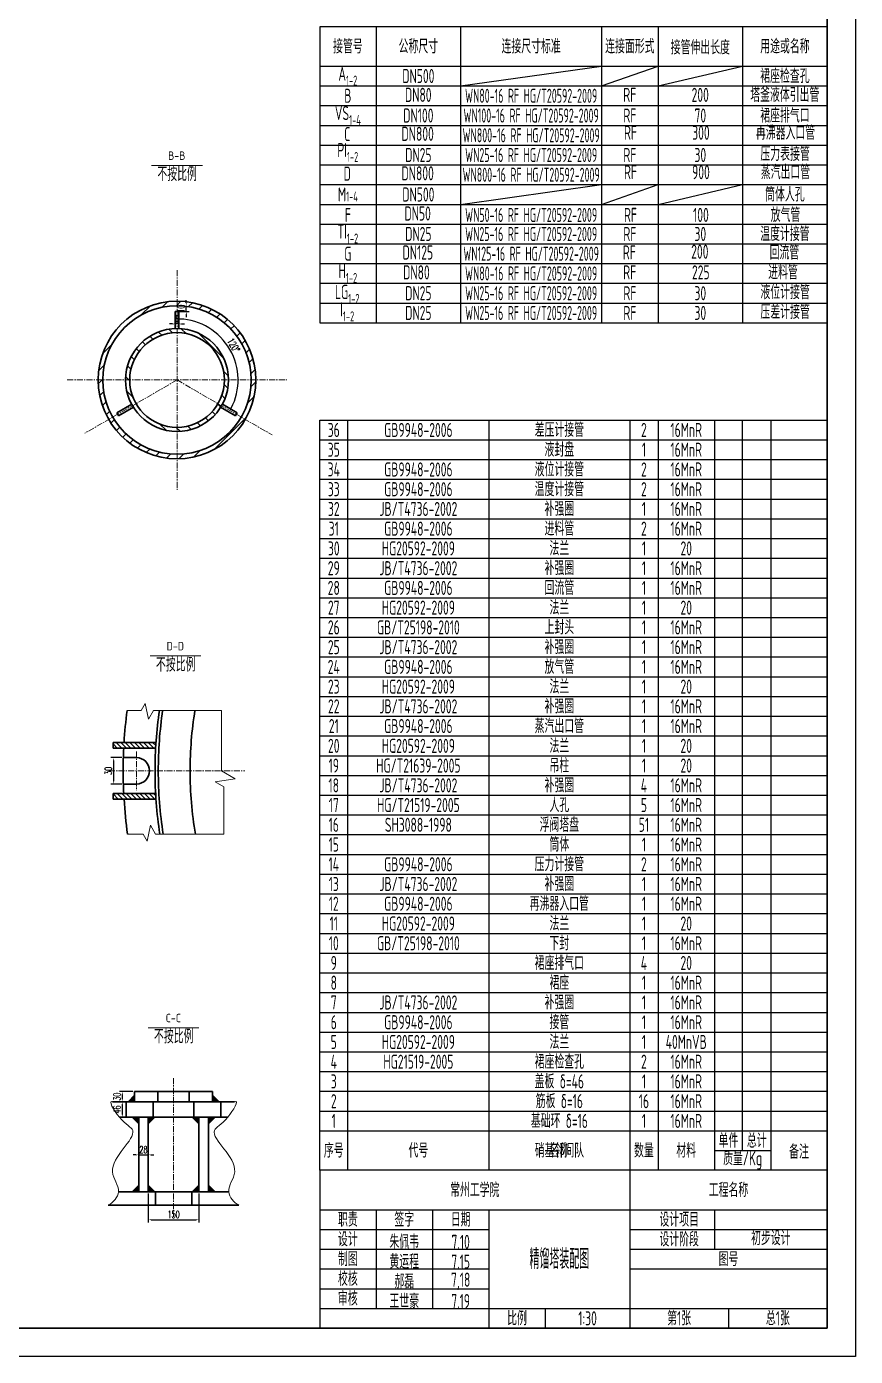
# Model space of a CAD drawing. Header units: millimetres. Extents: x 726 to 18437, y 478 to 25554.
# Drawn here: x 9673 to 18437, y 478 to 14538 of the extents above; entities that cross this region are included whole.
import ezdxf

# ---------------------------------------------------------------- set-up
doc = ezdxf.new("R2010")
doc.units = ezdxf.units.MM
doc.linetypes.add('CENTERX2', pattern=[101.6, 63.5, -12.7, 12.7, -12.7])
for name, color, linetype, lineweight in [('HNU-中心线', 2, 'CENTERX2', 15), ('HNU-主结构线', 1, 'Continuous', 30), ('HNU-剖面线', 4, 'Continuous', 15), ('HNU-尺寸标注', 6, 'Continuous', 15), ('HNU-文字标注', 5, 'Continuous', 15), ('HNU-文本', 4, 'Continuous', 15), ('HNU-焊缝', 240, 'Continuous', 15), ('HNU-细实线', 110, 'Continuous', 15)]:
    doc.layers.add(name, color=color, linetype=linetype, lineweight=lineweight)
doc.styles.add('dm', font='romans.shx', dxfattribs={"width": 0.6})
doc.styles.add('HNU-文字', font='gbenor.shx', dxfattribs={"width": 0.7, "height": 5, "bigfont": 'gbcbig.shx'})
doc.styles.add('HNU-标注字母及数字', font='gbenor.shx', dxfattribs={"height": 3, "bigfont": 'gbcbig.shx'})
doc.styles.get("Standard").update_dxf_attribs({"font": 'txt.shx', "width": 0.7, "bigfont": 'gbcbig.shx'})
doc.dimstyles.new('md', dxfattribs={"dimscale": 30, "dimtxt": 2.5, "dimasz": 1, "dimexe": 1, "dimexo": 0.625, "dimtad": 1, "dimdec": 0, "dimtxsty": 'dm', "dimcen": 2.5, "dimclrd": 7, "dimclre": 7, "dimclrt": 7, "dimadec": 0, "dimazin": 0, "dimtfac": 1, "dimtdec": 0, "dimtix": 1, "dimtmove": 0, "dimatfit": 3, "dimldrblk": 'ARCHTICK', "dimfxl": 1, "dimarcsym": 0})
pattern_1 = [(135, (-20914.69, -6849.07), (-24.098394, -24.098394), [])]
pattern_2 = [(135, (-43620.192, -19848.34), (-8.032798, -8.032798), []), (225, (-43620.192, -19848.34), (8.032798, -8.032798), [])]
pattern_3 = [(45, (66073.911, -19848.34), (8.032798, -8.032798), []), (315, (66073.911, -19848.34), (-8.032798, -8.032798), [])]

# ---------------------------------------------------------------- blocks, each defined once
blk = doc.blocks.new('*D39')
at = {"layer": 'Defpoints', "color": 0, "transparency": 16777216}
for p in [(11263, 11962), (11899, 10914), (11263, 10801), (12269, 10221), (11263, 9641)]:
    blk.add_point(p, dxfattribs=at)
at = {"layer": 'HNU-尺寸标注', "color": 7, "lineweight": -2, "transparency": 16777216}
blk.add_arc((11263, 10801), 646, 332.663, 87.337, dxfattribs=at)
at = {"layer": 'HNU-尺寸标注', "color": 7, "transparency": 16777216}
for points in [[(11293, 11441), (11293, 11451), (11263, 11447)], [(11841, 10503), (11832, 10507), (11822, 10479)]]:
    blk.add_solid(points, dxfattribs=at)
at = {"layer": 'HNU-尺寸标注', "color": 7, "transparency": 16777216, "insert": (11862, 11168), "char_height": 75, "attachment_point": 5, "rotation": 301.4434, "style": 'dm'}
blk.add_mtext('120°', dxfattribs=at)
blk = doc.blocks.new('_ArchTick')
at = {"color": 0, "linetype": 'ByBlock', "const_width": 0.15}
blk.add_lwpolyline([(-0.5, -0.5), (0.5, 0.5)], dxfattribs=at)
blk = doc.blocks.new('*D40')
at = {"layer": 'Defpoints', "color": 0, "transparency": 16777216}
for p in [(11361, 11586), (11361, 11586), (11263, 11525)]:
    blk.add_point(p, dxfattribs=at)
at = {"layer": 'HNU-尺寸标注', "color": 7, "lineweight": -2, "transparency": 16777216}
for p, q in [((11342, 11586), (11331, 11586)), ((11361, 11616), (11361, 11646)), ((11361, 11525), (11361, 11586)), ((11282, 11525), (11391, 11525)), ((11361, 11495), (11361, 11465))]:
    blk.add_line(p, q, dxfattribs=at)
at = {"layer": 'HNU-尺寸标注', "color": 7, "transparency": 16777216}
for points in [[(11356, 11616), (11366, 11616), (11361, 11586)], [(11356, 11495), (11366, 11495), (11361, 11525)]]:
    blk.add_solid(points, dxfattribs=at)
at = {"layer": 'HNU-尺寸标注', "color": 7, "transparency": 16777216, "insert": (11305, 11556), "char_height": 75, "attachment_point": 5, "rotation": 90, "style": 'dm'}
blk.add_mtext('10', dxfattribs=at)
blk = doc.blocks.new('*D24')
at = {"layer": 'Defpoints', "color": 0, "transparency": 16777216}
for p in [(11245, 11394), (11245, 11391), (11282, 11391)]:
    blk.add_point(p, dxfattribs=at)
at = {"layer": 'HNU-尺寸标注', "color": 7, "lineweight": -2, "transparency": 16777216}
for p, q in [((11215, 11394), (11185, 11394)), ((11245, 11410), (11245, 11424)), ((11282, 11394), (11245, 11394)), ((11282, 11410), (11282, 11424)), ((11312, 11394), (11342, 11394))]:
    blk.add_line(p, q, dxfattribs=at)
at = {"layer": 'HNU-尺寸标注', "color": 7, "transparency": 16777216}
for points in [[(11215, 11399), (11215, 11389), (11245, 11394)], [(11312, 11399), (11312, 11389), (11282, 11394)]]:
    blk.add_solid(points, dxfattribs=at)
at = {"layer": 'HNU-尺寸标注', "color": 7, "transparency": 16777216, "insert": (11263, 11450), "char_height": 75, "attachment_point": 5, "style": 'dm'}
blk.add_mtext('6', dxfattribs=at)
blk = doc.blocks.new('*D49')
at = {"layer": 'Defpoints', "color": 0, "transparency": 16777216}
for p in [(10697, 6809), (10593, 6530), (10697, 6530)]:
    blk.add_point(p, dxfattribs=at)
at = {"layer": 'HNU-尺寸标注', "color": 7, "lineweight": -2, "transparency": 16777216}
for p, q in [((10678, 6809), (10563, 6809)), ((10593, 6779), (10593, 6560)), ((10678, 6530), (10563, 6530))]:
    blk.add_line(p, q, dxfattribs=at)
at = {"layer": 'HNU-尺寸标注', "color": 7, "transparency": 16777216}
for points in [[(10588, 6779), (10598, 6779), (10593, 6809)], [(10588, 6560), (10598, 6560), (10593, 6530)]]:
    blk.add_solid(points, dxfattribs=at)
at = {"layer": 'HNU-尺寸标注', "color": 7, "transparency": 16777216, "insert": (10537, 6669), "char_height": 75, "attachment_point": 5, "rotation": 90, "style": 'dm'}
blk.add_mtext('30', dxfattribs=at)
blk = doc.blocks.new('*D54')
at = {"layer": 'Defpoints', "color": 0, "transparency": 16777216}
for p in [(10815, 3279), (10684, 3171), (10815, 3171)]:
    blk.add_point(p, dxfattribs=at)
at = {"layer": 'HNU-尺寸标注', "color": 7, "lineweight": -2, "transparency": 16777216}
for p, q in [((10797, 3279), (10654, 3279)), ((10684, 3249), (10684, 3201)), ((10797, 3171), (10654, 3171))]:
    blk.add_line(p, q, dxfattribs=at)
at = {"layer": 'HNU-尺寸标注', "color": 7, "transparency": 16777216}
for points in [[(10679, 3249), (10689, 3249), (10684, 3279)], [(10679, 3201), (10689, 3201), (10684, 3171)]]:
    blk.add_solid(points, dxfattribs=at)
at = {"layer": 'HNU-尺寸标注', "color": 7, "transparency": 16777216, "insert": (10628, 3225), "char_height": 75, "attachment_point": 5, "rotation": 90, "style": 'dm'}
blk.add_mtext('30', dxfattribs=at)
blk = doc.blocks.new('*D55')
at = {"layer": 'Defpoints', "color": 0, "transparency": 16777216}
for p in [(10726, 3171), (10684, 3007), (10726, 3007)]:
    blk.add_point(p, dxfattribs=at)
at = {"layer": 'HNU-尺寸标注', "color": 7, "lineweight": -2, "transparency": 16777216}
for p, q in [((10707, 3171), (10654, 3171)), ((10684, 3141), (10684, 3037)), ((10707, 3007), (10654, 3007))]:
    blk.add_line(p, q, dxfattribs=at)
at = {"layer": 'HNU-尺寸标注', "color": 7, "transparency": 16777216}
for points in [[(10679, 3141), (10689, 3141), (10684, 3171)], [(10679, 3037), (10689, 3037), (10684, 3007)]]:
    blk.add_solid(points, dxfattribs=at)
at = {"layer": 'HNU-尺寸标注', "color": 7, "transparency": 16777216, "insert": (10628, 3089), "char_height": 75, "attachment_point": 5, "rotation": 90, "style": 'dm'}
blk.add_mtext('46', dxfattribs=at)
blk = doc.blocks.new('*D56')
at = {"layer": 'Defpoints', "color": 0, "transparency": 16777216}
for p in [(10858, 2613), (10959, 2613), (10959, 2609)]:
    blk.add_point(p, dxfattribs=at)
at = {"layer": 'HNU-尺寸标注', "color": 7, "lineweight": -2, "transparency": 16777216}
for p, q in [((10828, 2609), (10798, 2609)), ((10858, 2609), (10959, 2609)), ((10858, 2594), (10858, 2579)), ((10959, 2594), (10959, 2579)), ((10989, 2609), (11019, 2609))]:
    blk.add_line(p, q, dxfattribs=at)
at = {"layer": 'HNU-尺寸标注', "color": 7, "transparency": 16777216}
for points in [[(10828, 2614), (10828, 2604), (10858, 2609)], [(10989, 2614), (10989, 2604), (10959, 2609)]]:
    blk.add_solid(points, dxfattribs=at)
at = {"layer": 'HNU-尺寸标注', "color": 7, "transparency": 16777216, "insert": (10908, 2665), "char_height": 75, "attachment_point": 5, "style": 'dm'}
blk.add_mtext('28', dxfattribs=at)
blk = doc.blocks.new('*D57')
at = {"layer": 'Defpoints', "color": 0, "transparency": 16777216}
for p in [(10959, 2220), (11495, 2220), (11495, 1923)]:
    blk.add_point(p, dxfattribs=at)
at = {"layer": 'HNU-尺寸标注', "color": 7, "lineweight": -2, "transparency": 16777216}
for p, q in [((10959, 2201), (10959, 1893)), ((11495, 2201), (11495, 1893)), ((10989, 1923), (11465, 1923))]:
    blk.add_line(p, q, dxfattribs=at)
at = {"layer": 'HNU-尺寸标注', "color": 7, "transparency": 16777216}
for points in [[(10989, 1928), (10989, 1918), (10959, 1923)], [(11465, 1928), (11465, 1918), (11495, 1923)]]:
    blk.add_solid(points, dxfattribs=at)
at = {"layer": 'HNU-尺寸标注', "color": 7, "transparency": 16777216, "insert": (11227, 1979), "char_height": 75, "attachment_point": 5, "style": 'dm'}
blk.add_mtext('150', dxfattribs=at)

msp = doc.modelspace()

# ---------------------------------------------------------------- hatches: boundary and pattern name
at = {"layer": 'HNU-剖面线'}
h = msp.add_hatch(dxfattribs=at)
h.set_pattern_fill('ANSI31', color=256, scale=30.53211, style=0)
h.set_pattern_definition([(45, (-84530.26, -35258.16), (-68.54654, 68.54654), [])])
h.paths.add_polyline_path([(11263.3, 11586.2), (11263.3, 11635, 0.4142136), (10429.8, 10801.5), (10478.6, 10801.5, -0.4142136)])
h.paths.add_polyline_path([(11263.3, 11635), (11263.3, 11586.2, -0.4142136), (12048, 10801.5), (12096.8, 10801.5, 0.4142136)])
h.paths.add_polyline_path([(11985.2, 10384.7), (11942.9, 10409.2, -0.2679492), (11263.3, 10016.8), (11263.3, 9968, 0.2679492)])
h.paths.add_polyline_path([(12096.8, 10801.5), (12048, 10801.5, -0.1316525), (11942.9, 10409.2), (11985.2, 10384.7, 0.1316525)])
h.paths.add_polyline_path([(10583.8, 10409.2), (10541.5, 10384.7, 0.2679492), (11263.3, 9968), (11263.3, 10016.8, -0.2679492)])
h.paths.add_polyline_path([(10478.6, 10801.5), (10429.8, 10801.5, 0.1316525), (10541.5, 10384.7), (10583.8, 10409.2, -0.1316525)])
h = msp.add_hatch(dxfattribs=at)
h.set_pattern_fill('ANSI31', color=256, scale=30.53211, angle=90, style=0)
h.set_pattern_definition([(135, (-84530.26, -35258.16), (-68.54654, -68.54654), [])])
h.paths.add_polyline_path([(11263.3, 11302.2), (11263.3, 11345, 0.4142136), (10719.8, 10801.5), (10762.6, 10801.5, -0.4142136)])
h.paths.add_polyline_path([(11263.3, 11345), (11263.3, 11302.2, -0.4142136), (11764, 10801.5), (11806.8, 10801.5, 0.4142136)])
h.paths.add_polyline_path([(11806.8, 10801.5), (11764, 10801.5, -0.1316525), (11697, 10551.1), (11734, 10529.8, 0.1316525)])
h.paths.add_polyline_path([(11734, 10529.8), (11697, 10551.1, -0.2679492), (11263.3, 10300.8), (11263.3, 10258, 0.2679492)])
h.paths.add_polyline_path([(10829.7, 10551.1), (10792.7, 10529.8, 0.2679492), (11263.3, 10258), (11263.3, 10300.8, -0.2679492)])
h.paths.add_polyline_path([(10762.6, 10801.5), (10719.8, 10801.5, 0.1316525), (10792.7, 10529.8), (10829.7, 10551.1, -0.1316525)])
h = msp.add_hatch(dxfattribs=at)
h.set_pattern_fill('ANSI31', color=256, scale=10.733945, angle=90, style=0)
h.set_pattern_definition(pattern_1)
h.paths.add_polyline_path([(10833.3, 6970), (10586.4, 6970), (10586.4, 6909.9), (10833.3, 6909.9)])
h.paths.add_polyline_path([(11040.8, 6970), (10833.3, 6970), (10833.3, 6909.9), (11037.2, 6909.9, -0.0033565)])
h = msp.add_hatch(dxfattribs=at)
h.set_pattern_fill('ANSI31', color=256, scale=10.733945, angle=90, style=0)
h.set_pattern_definition(pattern_1)
h.paths.add_polyline_path([(10833.3, 6429), (10586.4, 6429), (10586.4, 6368.9), (10833.3, 6368.9)])
h.paths.add_polyline_path([(11037.2, 6429), (10833.3, 6429), (10833.3, 6368.9), (11040.8, 6368.9, -0.0033565)])
at = {"layer": 'HNU-焊缝'}
h = msp.add_hatch(dxfattribs=at)
h.set_pattern_fill('ANSI37', color=256, scale=3.577982, style=0)
h.set_pattern_definition([(45, (-43620.192, -19848.34), (-8.032798, 8.032798), []), (135, (-43620.192, -19848.34), (-8.032798, -8.032798), [])])
h.paths.add_polyline_path([(10815.4, 3241.4), (10745.3, 3171.3), (10815.4, 3171.3)])
h.paths.add_polyline_path([(10788.2, 2219.6), (10858.3, 2219.6), (10858.3, 2289.7)])
h = msp.add_hatch(dxfattribs=at)
h.set_pattern_fill('ANSI37', color=256, scale=3.577982, style=0)
h.set_pattern_definition([(135, (66073.911, -19848.34), (8.032798, 8.032798), []), (45, (66073.911, -19848.34), (8.032798, -8.032798), [])])
h.paths.add_polyline_path([(11638.3, 3171.3), (11708.5, 3171.3), (11638.3, 3241.4)])
h.paths.add_polyline_path([(11595.4, 2289.7), (11595.4, 2219.6), (11665.5, 2219.6)])
h = msp.add_hatch(dxfattribs=at)
h.set_pattern_fill('ANSI37', color=256, scale=3.577982, angle=90, style=0)
h.set_pattern_definition(pattern_2)
h.paths.add_polyline_path([(10858.3, 3006.7), (10788.2, 3006.7), (10858.3, 2936.6)])
h.paths.add_polyline_path([(10958.5, 2289.7), (10958.5, 2219.6), (11028.6, 2219.6)])
h = msp.add_hatch(dxfattribs=at)
h.set_pattern_fill('ANSI37', color=256, scale=3.577982, angle=90, style=0)
h.set_pattern_definition(pattern_2)
h.paths.add_polyline_path([(11028.6, 3006.7), (10958.5, 3006.7), (10958.5, 2936.6)])
h = msp.add_hatch(dxfattribs=at)
h.set_pattern_fill('ANSI37', color=256, scale=3.577982, angle=90, style=0)
h.set_pattern_definition(pattern_3)
h.paths.add_polyline_path([(11595.4, 2936.6), (11665.5, 3006.7), (11595.4, 3006.7)])
h.paths.add_polyline_path([(11425.1, 2219.6), (11495.2, 2219.6), (11495.2, 2289.7)])
h = msp.add_hatch(dxfattribs=at)
h.set_pattern_fill('ANSI37', color=256, scale=3.577982, angle=90, style=0)
h.set_pattern_definition(pattern_3)
h.paths.add_polyline_path([(11495.2, 2936.6), (11495.2, 3006.7), (11425.1, 3006.7)])

# ---------------------------------------------------------------- linework, layer by layer
for p, q in [((18138.8, 14536.9), (12771.8, 14536.9)), ((12771.8, 14536.9), (12771.8, 11406.2)), ((13368.1, 14536.9), (13368.1, 11406.2)), ((14262.6, 14536.9), (14262.6, 11406.2)), ((15753.5, 14536.9), (15753.5, 11406.2)), ((16349.8, 14536.9), (16349.8, 11406.2)), ((17244.3, 14536.9), (17244.3, 11406.2)), ((12771.8, 14119.5), (18138.8, 14119.5)), ((14262.6, 13910.7), (15753.5, 14119.5)), ((15753.5, 13910.7), (16349.8, 14119.5)), ((16349.8, 13910.7), (17244.3, 14119.5)), ((12771.8, 13910.7), (18138.8, 13910.7)), ((12771.8, 13702), (18138.8, 13702)), ((12771.8, 13493.3), (18138.8, 13493.3)), ((12771.8, 13284.6), (18138.8, 13284.6)), ((12771.8, 13075.9), (18138.8, 13075.9)), ((12771.8, 12867.2), (18138.8, 12867.2)), ((14262.6, 12658.4), (15753.5, 12867.2)), ((15753.5, 12658.4), (16349.8, 12867.2)), ((16349.8, 12658.4), (17244.3, 12867.2)), ((12771.8, 12658.4), (18138.8, 12658.4)), ((12771.8, 12449.7), (18138.8, 12449.7)), ((12771.8, 12241), (18138.8, 12241)), ((12771.8, 12032.3), (18138.8, 12032.3)), ((12771.8, 12032.3), (18138.8, 12032.3)), ((12771.8, 11823.6), (18138.8, 11823.6)), ((12771.8, 11614.9), (18138.8, 11614.9)), ((12771.8, 11406.2), (18138.8, 11406.2)), ((12771.8, 2446.3), (12771.8, 10377.5)), ((12771.8, 10377.5), (18138.8, 10377.5)), ((13070, 2446.3), (13070, 10377.5)), ((14560.8, 10377.5), (14560.8, 2446.3)), ((14560.8, 10377.5), (14560.8, 2446.3)), ((16051.6, 10377.5), (16051.6, 2446.3)), ((16051.6, 10377.5), (16051.6, 2446.3)), ((16349.8, 10377.5), (16349.8, 2446.3)), ((16349.8, 10377.5), (16349.8, 2446.3)), ((16946.1, 10377.5), (16946.1, 2446.3)), ((16946.1, 10377.5), (16946.1, 2446.3)), ((17244.3, 2655), (17244.3, 10377.5)), ((17244.3, 2655), (17244.3, 10377.5)), ((17542.4, 10377.5), (17542.4, 2446.3)), ((17542.4, 10377.5), (17542.4, 2446.3)), ((12771.8, 10168.8), (18138.8, 10168.8)), ((12771.8, 9960.1), (18138.8, 9960.1)), ((12771.8, 9751.3), (18138.8, 9751.3)), ((12771.8, 9542.6), (18138.8, 9542.6)), ((12771.8, 9333.9), (18138.8, 9333.9)), ((12771.8, 9125.2), (18138.8, 9125.2)), ((12771.8, 8916.5), (18138.8, 8916.5)), ((12771.8, 8707.8), (18138.8, 8707.8)), ((12771.8, 8499), (18138.8, 8499)), ((12771.8, 8290.3), (18138.8, 8290.3)), ((12771.8, 8081.6), (18138.8, 8081.6)), ((12771.8, 7872.9), (18138.8, 7872.9)), ((12771.8, 7664.2), (18138.8, 7664.2)), ((12771.8, 7455.5), (18138.8, 7455.5)), ((12771.8, 7246.8), (18138.8, 7246.8)), ((12771.8, 7038), (18138.8, 7038)), ((12771.8, 6829.3), (18138.8, 6829.3)), ((12771.8, 6620.6), (18138.8, 6620.6)), ((12771.8, 6411.9), (18138.8, 6411.9)), ((12771.8, 6203.2), (18138.8, 6203.2)), ((12771.8, 5994.5), (18138.8, 5994.5)), ((12771.8, 5785.7), (18138.8, 5785.7)), ((12771.8, 5577), (18138.8, 5577)), ((12771.8, 5368.3), (18138.8, 5368.3)), ((12771.8, 5159.6), (18138.8, 5159.6)), ((12771.8, 4950.9), (18138.8, 4950.9)), ((12771.8, 4742.2), (18138.8, 4742.2)), ((12771.8, 4533.4), (18138.8, 4533.4)), ((12771.8, 4324.7), (18138.8, 4324.7)), ((12771.8, 4116), (18138.8, 4116)), ((12771.8, 3907.3), (18138.8, 3907.3)), ((12771.8, 3698.6), (18138.8, 3698.6)), ((12771.8, 3489.9), (18138.8, 3489.9)), ((12771.8, 3281.2), (18138.8, 3281.2)), ((12771.8, 3072.4), (18138.8, 3072.4)), ((12771.8, 2863.7), (18138.8, 2863.7)), ((16946.1, 2655), (17542.4, 2655)), ((16946.1, 2655), (17542.4, 2655)), ((18138.8, 2446.3), (12771.8, 2446.3)), ((12771.8, 2446.3), (12771.8, 776.6)), ((16051.6, 2446.3), (16051.6, 776.6)), ((12771.8, 2028.9), (18138.8, 2028.9)), ((13368.1, 2028.9), (13368.1, 985.3)), ((13964.5, 2028.9), (13964.5, 985.3)), ((14560.8, 2028.9), (14560.8, 776.6)), ((16946.1, 2028.9), (16946.1, 1611.4)), ((12771.8, 1820.1), (14560.8, 1820.1)), ((16051.6, 1820.1), (18138.8, 1820.1)), ((12771.8, 1611.4), (14560.8, 1611.4)), ((16051.6, 1611.4), (18138.8, 1611.4)), ((12771.8, 1402.7), (14560.8, 1402.7)), ((16051.6, 1402.7), (18138.8, 1402.7)), ((12771.8, 1194), (14560.8, 1194)), ((12771.8, 985.3), (16051.6, 985.3)), ((15157.1, 985.3), (15157.1, 776.6)), ((16051.6, 985.3), (18138.8, 985.3)), ((17095.2, 985.3), (17095.2, 776.6)), ((18138.8, 776.6), (12771.8, 776.6))]:
    msp.add_line(p, q)
msp.add_lwpolyline([(725.9, 25554.1), (18436.9, 25554.1), (18436.9, 478.4), (725.9, 478.4)], close=True)
at = {"layer": 'HNU-中心线'}
for p, q in [((11263.3, 11961.7), (11263.3, 9641.3)), ((10103.1, 10801.5), (12423.5, 10801.5)), ((11263.3, 10801.5), (10287.8, 10238.3)), ((11263.3, 10801.5), (12268.5, 10221.1)), ((10833.3, 6873.4), (10833.1, 6465.5)), ((10543.4, 6669.4), (11981.8, 6669.4)), ((11226.9, 3420.9), (11226.9, 1953.8))]:
    msp.add_line(p, q, dxfattribs=at)
at = {"layer": 'HNU-主结构线'}
for p, q in [((18138.8, 25255.9), (18138.8, 776.6)), ((11263.3, 11525.1), (11245, 11525.1)), ((11245, 11525.1), (11245, 11344.7)), ((11263.3, 11525.1), (11281.6, 11525.1)), ((11281.6, 11525.1), (11281.6, 11344.7)), ((10627.5, 10455.6), (10783.8, 10545.8)), ((11899.1, 10455.6), (11742.9, 10545.8)), ((10636.7, 10439.7), (10627.5, 10455.6)), ((10636.7, 10439.7), (10645.8, 10423.8)), ((10645.8, 10423.8), (10802.1, 10514)), ((11880.8, 10423.8), (11724.6, 10514)), ((11890, 10439.7), (11880.8, 10423.8)), ((11890, 10439.7), (11899.1, 10455.6)), ((10586.4, 6970), (10586.4, 6909.9)), ((10586.4, 6970), (11040.8, 6970)), ((10586.4, 6909.9), (11037.2, 6909.9)), ((10833.3, 6809), (10697.2, 6808.9)), ((10833.3, 6529.9), (10697.2, 6529.9)), ((10586.4, 6368.9), (10586.4, 6429)), ((10586.4, 6429), (11037.2, 6429)), ((10586.4, 6368.9), (11040.8, 6368.9)), ((10745.3, 3171.3), (10815.4, 3241.4)), ((10815.4, 3171.3), (10815.4, 3278.7)), ((10815.4, 3278.7), (11226.9, 3278.7)), ((11060.5, 3278.7), (11060.5, 3171.3)), ((11638.3, 3278.7), (11226.9, 3278.7)), ((11393.2, 3278.7), (11393.2, 3171.3)), ((11638.3, 3171.3), (11638.3, 3278.7)), ((11708.5, 3171.3), (11638.3, 3241.4)), ((10582.8, 3171.3), (11226.9, 3171.3)), ((10725.9, 3006.7), (10725.9, 3171.3)), ((11012.2, 3171.3), (11012.2, 3006.7)), ((11870.9, 3171.3), (11226.9, 3171.3)), ((11441.5, 3171.3), (11441.5, 3006.7)), ((11727.8, 3006.7), (11727.8, 3171.3)), ((11226.9, 3006.7), (10654.4, 3006.7)), ((10858.3, 2936.6), (10788.2, 3006.7)), ((10858.3, 3006.7), (10858.3, 2219.6)), ((10958.5, 2219.6), (10958.5, 3006.7)), ((10958.5, 2936.6), (11028.6, 3006.7)), ((11226.9, 3006.7), (11799.3, 3006.7)), ((11495.2, 2936.6), (11425.1, 3006.7)), ((11495.2, 2219.6), (11495.2, 3006.7)), ((11595.4, 3006.7), (11595.4, 2219.6)), ((11595.4, 2936.6), (11665.5, 3006.7)), ((10788.2, 2219.6), (10858.3, 2289.7)), ((11028.6, 2219.6), (10958.5, 2289.7)), ((11425.1, 2219.6), (11495.2, 2289.7)), ((11665.5, 2219.6), (11595.4, 2289.7)), ((11226.9, 2219.6), (10643.6, 2219.6)), ((11035.4, 2219.6), (11035.4, 2076.5)), ((11226.9, 2219.6), (11810.1, 2219.6)), ((11418.3, 2219.6), (11418.3, 2076.5)), ((11226.9, 2076.5), (10536.3, 2076.5)), ((11226.9, 2076.5), (11917.4, 2076.5)), ((18138.8, 776.6), (1471.3, 776.6))]:
    msp.add_line(p, q, dxfattribs=at)
for radius in [833.5, 784.7, 543.5, 500.7]:
    msp.add_circle((11263.3, 10801.5), radius, dxfattribs=at)
for centre, radius, start, end in [((15515.4, 6669.4), 4821.7, 172.3908, 176.42635), ((15515.4, 6669.4), 4484.6, 171.81515, 180), ((15515.4, 6669.4), 4450.3, 171.75154, 180), ((15430.1, 6672.5), 4028, 170.92415, 180.04392), ((15515.4, 6669.4), 4821.7, 177.14173, 180), ((10833.3, 6669.4), 139.5, 0, 90), ((15515.4, 6669.4), 4821.7, 180, 182.85827), ((10833.3, 6669.4), 139.5, 270, 0), ((15483, 6668.3), 4452.2, 179.98524, 188.63339), ((15334.8, 6663), 4269.7, 179.91365, 188.93364), ((15450.7, 6667.1), 4048.5, 179.96716, 189.48504), ((15515.4, 6669.4), 4821.7, 183.57365, 187.9811)]:
    msp.add_arc(centre, radius, start, end, dxfattribs=at)
at = {"layer": 'HNU-文字标注'}
for p, q in [((11531.7, 13070.5), (10995, 13070.5)), ((11516.4, 7884.7), (10979.7, 7884.7)), ((11495.2, 3953.1), (10958.5, 3953.1))]:
    msp.add_line(p, q, dxfattribs=at)
at = {"layer": 'HNU-细实线'}
for p, q in [((10884.8, 7307.9), (10927.7, 7382.3)), ((10927.7, 7382.3), (10961.5, 7213.9)), ((10736.2, 7307.9), (10884.8, 7307.9)), ((10961.5, 7213.9), (11015.8, 7307.9)), ((11015.8, 7307.9), (11733.1, 7307.9)), ((11733.1, 7307.9), (11733.1, 6669.4)), ((11878.3, 6585.6), (11733.1, 6669.4)), ((11666, 6553.6), (11878.3, 6585.6)), ((11759, 6499.9), (11666, 6553.6)), ((11759, 6000), (11759, 6499.9)), ((10947.9, 5925.6), (10981.8, 6094)), ((10981.8, 6094), (11036, 6000)), ((10740.4, 6000), (10905, 6000)), ((10905, 6000), (10947.9, 5925.6)), ((11036, 6000), (11759, 6000))]:
    msp.add_line(p, q, dxfattribs=at)
for points in [[(10582.8, 3171.3), (10528.4, 3196.3), (10666.3, 2948.1), (10931.8, 2847.8), (10449.1, 2507), (10700, 2233.6), (10589, 2104.4), (10536.3, 2076.5)], [(11870.9, 3171.3), (11925.3, 3196.3), (11787.4, 2948.1), (11521.9, 2847.8), (12004.6, 2507), (11753.7, 2233.6), (11864.7, 2104.4), (11917.4, 2076.5)]]:
    msp.add_open_spline(points, degree=3, knots=[0, 0, 0, 0, 179.4706466, 378.1679368, 865.7270761, 1083.7141393, 1262.6132219, 1262.6132219, 1262.6132219, 1262.6132219], dxfattribs=at)

# ---------------------------------------------------------------- texts
at = {"layer": 'HNU-文字标注', "attachment_point": 5}
for s, insert, char_height, width, style in [('B-B', (11260.6, 13173.4), 89.45, 607.589, 'HNU-标注字母及数字'), ('不按比例', (11264.7, 12978.8), 149.08, 539.479, 'HNU-文字'), ('D-D', (11245.3, 7987.6), 89.45, 607.589, 'HNU-标注字母及数字'), ('不按比例', (11249.4, 7793), 149.08, 539.479, 'HNU-文字'), ('C-C', (11224.1, 4055.9), 89.45, 607.589, 'HNU-标注字母及数字'), ('不按比例', (11228.3, 3861.4), 149.08, 539.479, 'HNU-文字')]:
    msp.add_mtext(s, dxfattribs=dict(at, insert=insert, char_height=char_height, width=width, style=style))
at = {"layer": 'HNU-文本', "attachment_point": 5, "style": 'HNU-文字'}
for s, insert, char_height, width in [('接管号', (13070, 14328.2), 149.08, 1192.661), ('公称尺寸', (13815.4, 14328.2), 149.08, 1192.661), ('连接尺寸标准', (15008, 14328.2), 149.08, 1192.661), ('连接面形式', (16051.6, 14328.2), 149.08, 1192.661), ('接管伸出长度', (16797, 14317.5), 149.08, 1192.661), ('用途或名称', (17691.5, 14328.2), 149.08, 1192.661), ('\\A1;A{\\H0.7x;\\S^ 1-2;}', (13070, 14015.1), 149.083, 1192.661), ('DN500', (13815.4, 14015.1), 149.08, 1192.661), ('裙座检查孔', (17691.5, 14015.1), 149.08, 1192.661), ('B', (13070, 13806.4), 149.1, 1192.661), ('DN80', (13814.2, 13816), 149.08, 1192.661), ('RF', (16050.4, 13816), 149.08, 1192.661), ('200', (16795.8, 13816), 149.08, 1192.661), ('塔釜液体引出管', (17690.3, 13816), 149.08, 1192.661), ('\\A1;VS{\\H0.7x;\\S^ 1-4;}', (13070, 13597.7), 149.083, 1192.661), ('DN100', (13815.4, 13597.7), 149.08, 1192.661), ('RF', (16051.6, 13597.7), 149.08, 1192.661), ('70', (16797, 13597.7), 149.08, 1192.661), ('裙座排气口', (17691.5, 13597.7), 149.08, 1192.661), ('再沸器入口管', (17698, 13415.9), 149.08, 1192.661), ('C', (13063.3, 13401.1), 149.1, 1192.661), ('DN800', (13807.9, 13404.3), 149.08, 1192.661), ('RF', (16058.1, 13415.9), 149.08, 1192.661), ('300', (16803.5, 13415.9), 149.08, 1192.661), ('\\A1;PI{\\H0.7x;\\S^ 1-2;}', (13069.3, 13207.5), 149.083, 1192.661), ('DN25', (13815.4, 13180.2), 149.08, 1192.661), ('RF', (16051.6, 13180.2), 149.08, 1192.661), ('30', (16797, 13180.2), 149.08, 1192.661), ('压力表接管', (17693.5, 13191.2), 149.08, 1192.661), ('蒸汽出口管', (17698, 12998.5), 149.08, 1192.661), ('D', (13063.3, 12983.7), 149.1, 1192.661), ('DN800', (13807.9, 12986.9), 149.08, 1192.661), ('RF', (16058.1, 12998.5), 149.08, 1192.661), ('900', (16803.5, 12998.5), 149.08, 1192.661), ('M{\\H0.7x;1-4}', (13070, 12762.8), 149.083, 1192.661), ('DN500', (13815.4, 12762.8), 149.08, 1192.661), ('筒体人孔', (17691.5, 12762.8), 149.08, 1192.661), ('\\A1;F', (13070, 12546.6), 149.08, 1192.661), ('DN50', (13807.9, 12561.9), 149.08, 1192.661), ('RF', (16058.1, 12546.7), 149.08, 1192.661), ('100', (16803.5, 12546.7), 149.08, 1192.661), ('放气管', (17698, 12546.7), 149.08, 1192.661), ('\\A1;TI{\\H0.7x;\\S^ 1-2;}', (13070, 12345.4), 149.083, 1192.661), ('DN25', (13815.4, 12345.4), 149.08, 1192.661), ('RF', (16051.6, 12345.4), 149.08, 1192.661), ('30', (16797, 12345.4), 149.08, 1192.661), ('温度计接管', (17691.5, 12345.4), 149.08, 1192.661), ('200', (16791.6, 12158), 149.08, 1192.661), ('回流管', (17686.1, 12149.6), 149.08, 1192.661), ('\\A1;G', (13070, 12136.7), 149.08, 1192.661), ('DN125', (13810, 12149.6), 149.08, 1192.661), ('RF', (16046.2, 12149.6), 149.08, 1192.661), ('\\A1;H{\\H0.7x;\\S^ 1-2;}', (13070, 11927.9), 149.083, 1192.661), ('DN80', (13794.8, 11939.5), 149.08, 1192.661), ('RF', (16049.9, 11939.5), 149.08, 1192.661), ('225', (16802.1, 11939.5), 149.08, 1192.661), ('进料管', (17671, 11939.5), 149.08, 1192.661), ('液位计接管', (17693.5, 11730.2), 149.08, 1192.661), ('\\A1;LG{\\H0.7x;\\S^ 1-2;}', (13063.3, 11707.5), 149.083, 1192.661), ('DN25', (13815.4, 11719.2), 149.08, 1192.661), ('RF', (16051.6, 11719.2), 149.08, 1192.661), ('30', (16797, 11719.2), 149.08, 1192.661), ('\\A1;I{\\H0.7x;\\S^ 1-2;}', (13063.3, 11522.7), 149.083, 1192.661), ('DN25', (13815.4, 11510.5), 149.08, 1192.661), ('RF', (16051.6, 11510.5), 149.08, 1192.661), ('30', (16797, 11510.5), 149.08, 1192.661), ('压差计接管', (17693.5, 11521.5), 149.08, 1192.661), ('36', (12920.9, 10273.1), 149.08, 298.165), ('GB9948-2006', (13815.4, 10273.1), 149.083, 1490.826), ('差压计接管 ', (15306.2, 10273.1), 149.08, 1490.826), ('2', (16200.7, 10273.1), 149.1, 298.165), ('16MnR', (16647.9, 10273.1), 149.08, 596.33), ('35', (12920.9, 10064.4), 149.08, 298.165), ('液封盘', (15306.2, 10064.4), 149.08, 1490.826), ('1', (16200.7, 10064.4), 149.1, 298.165), ('16MnR', (16647.9, 10064.4), 149.08, 596.33), ('34', (12920.9, 9855.7), 149.08, 298.165), ('GB9948-2006', (13815.4, 9855.7), 149.083, 1490.826), ('液位计接管', (15306.2, 9855.7), 149.08, 1490.826), ('2', (16200.7, 9855.7), 149.1, 298.165), ('16MnR', (16647.9, 9855.7), 149.08, 596.33), ('33', (12920.9, 9647), 149.08, 298.165), ('GB9948-2006', (13815.4, 9647), 149.083, 1490.826), ('温度计接管', (15306.2, 9647), 149.08, 1490.826), ('2', (16200.7, 9647), 149.1, 298.165), ('16MnR', (16647.9, 9647), 149.08, 596.33), ('32', (12920.9, 9438.3), 149.08, 298.165), ('JB/T4736-2002', (13815.4, 9438.3), 149.083, 1490.826), ('补强圈', (15306.2, 9438.3), 149.08, 1490.826), ('1', (16200.7, 9438.3), 149.1, 298.165), ('16MnR', (16647.9, 9438.3), 149.08, 596.33), ('31', (12920.9, 9229.6), 149.08, 298.165), ('GB9948-2006', (13815.4, 9229.6), 149.083, 1490.826), ('进料管 ', (15306.2, 9229.6), 149.08, 1490.826), ('2', (16200.7, 9229.6), 149.1, 298.165), ('16MnR', (16647.9, 9229.6), 149.08, 596.33), ('30', (12920.9, 9020.8), 149.08, 298.165), ('HG20592-2009', (13815.4, 9020.8), 149.083, 1490.826), ('法兰 ', (15306.2, 9020.8), 149.08, 1490.826), ('1', (16200.7, 9020.8), 149.1, 298.165), ('20', (16647.9, 9020.8), 149.08, 596.33), ('29', (12920.9, 8812.1), 149.08, 298.165), ('JB/T4736-2002', (13815.4, 8812.1), 149.083, 1490.826), ('补强圈 ', (15306.2, 8812.1), 149.08, 1490.826), ('1', (16200.7, 8812.1), 149.1, 298.165), ('16MnR', (16647.9, 8812.1), 149.08, 596.33), ('28', (12920.9, 8603.4), 149.08, 298.165), ('GB9948-2006', (13815.4, 8603.4), 149.083, 1490.826), ('回流管 ', (15306.2, 8603.4), 149.08, 1490.826), ('1', (16200.7, 8603.4), 149.1, 298.165), ('16MnR', (16647.9, 8603.4), 149.08, 596.33), ('27', (12920.9, 8394.7), 149.08, 298.165), ('HG20592-2009', (13815.4, 8394.7), 149.083, 1490.826), ('法兰 ', (15306.2, 8394.7), 149.08, 1490.826), ('1', (16200.7, 8394.7), 149.1, 298.165), ('20', (16647.9, 8394.7), 149.08, 596.33), ('26', (12920.9, 8186), 149.08, 298.165), ('GB/T25198-2010', (13815.4, 8186), 149.083, 1490.826), ('上封头 ', (15306.2, 8186), 149.08, 1490.826), ('1', (16200.7, 8186), 149.1, 298.165), ('16MnR', (16647.9, 8186), 149.08, 596.33), ('25', (12920.9, 7977.3), 149.08, 298.165), ('JB/T4736-2002', (13815.4, 7977.3), 149.083, 1490.826), ('补强圈', (15306.2, 7977.3), 149.08, 1490.826), ('1', (16200.7, 7977.3), 149.1, 298.165), ('16MnR', (16647.9, 7977.3), 149.08, 596.33), ('24', (12920.9, 7768.5), 149.08, 298.165), ('GB9948-2006', (13815.4, 7768.5), 149.083, 1490.826), ('放气管', (15306.2, 7768.5), 149.08, 1490.826), ('1', (16200.7, 7768.5), 149.1, 298.165), ('16MnR', (16647.9, 7768.5), 149.08, 596.33), ('23', (12920.9, 7559.8), 149.08, 298.165), ('HG20592-2009', (13815.4, 7559.8), 149.083, 1490.826), ('法兰', (15306.2, 7559.8), 149.08, 1490.826), ('1', (16200.7, 7559.8), 149.1, 298.165), ('20', (16647.9, 7559.8), 149.08, 596.33), ('22', (12920.9, 7351.1), 149.08, 298.165), ('JB/T4736-2002', (13815.4, 7351.1), 149.083, 1490.826), ('补强圈 ', (15306.2, 7351.1), 149.08, 1490.826), ('1', (16200.7, 7351.1), 149.1, 298.165), ('16MnR', (16647.9, 7351.1), 149.08, 596.33), ('21', (12920.9, 7142.4), 149.08, 298.165), ('GB9948-2006', (13815.4, 7142.4), 149.083, 1490.826), ('蒸汽出口管 ', (15306.2, 7142.4), 149.08, 1490.826), ('1', (16200.7, 7142.4), 149.1, 298.165), ('16MnR', (16647.9, 7142.4), 149.08, 596.33), ('20', (12920.9, 6933.7), 149.08, 298.165), ('HG20592-2009', (13815.4, 6933.7), 149.083, 1490.826), ('法兰 ', (15306.2, 6933.7), 149.08, 1490.826), ('1', (16200.7, 6933.7), 149.1, 298.165), ('20', (16647.9, 6933.7), 149.08, 596.33), ('19', (12920.9, 6725), 149.08, 298.165), ('HG/T21639-2005', (13815.4, 6725), 149.083, 1490.826), ('吊柱', (15306.2, 6725), 149.08, 1490.826), ('1', (16200.7, 6725), 149.1, 298.165), ('20', (16647.9, 6725), 149.08, 596.33), ('18', (12920.9, 6516.2), 149.08, 298.165), ('JB/T4736-2002', (13815.4, 6516.2), 149.083, 1490.826), ('补强圈 ', (15306.2, 6516.2), 149.08, 1490.826), ('4', (16200.7, 6516.2), 149.1, 298.165), ('16MnR', (16647.9, 6516.2), 149.08, 596.33), ('17', (12920.9, 6307.5), 149.08, 298.165), ('HG/T21519-2005', (13815.4, 6307.5), 149.083, 1490.826), ('人孔 ', (15306.2, 6307.5), 149.08, 1490.826), ('5', (16200.7, 6307.5), 149.1, 298.165), ('16MnR', (16647.9, 6307.5), 149.08, 596.33), ('浮阀塔盘', (15306.2, 6098.8), 149.08, 1490.826), ('16', (12920.9, 6098.8), 149.08, 298.165), ('SH3088-1998', (13815.4, 6098.8), 149.083, 1490.826), ('51', (16200.7, 6098.8), 149.08, 298.165), ('16MnR', (16647.9, 6098.8), 149.08, 596.33), ('15', (12920.9, 5890.1), 149.08, 298.165), ('筒体 ', (15306.2, 5890.1), 149.08, 1490.826), ('1', (16200.7, 5890.1), 149.1, 298.165), ('16MnR', (16647.9, 5890.1), 149.08, 596.33), ('压力计接管', (15306.2, 5681.4), 149.08, 1490.826), ('14', (12920.9, 5681.4), 149.08, 298.165), ('GB9948-2006', (13815.4, 5681.4), 149.083, 1490.826), ('2', (16200.7, 5681.4), 149.1, 298.165), ('16MnR', (16647.9, 5681.4), 149.08, 596.33), ('13', (12920.9, 5472.7), 149.08, 298.165), ('JB/T4736-2002', (13815.4, 5472.7), 149.083, 1490.826), ('补强圈 ', (15306.2, 5472.7), 149.08, 1490.826), ('1', (16200.7, 5472.7), 149.1, 298.165), ('16MnR', (16647.9, 5472.7), 149.08, 596.33), ('再沸器入口管 ', (15306.2, 5264), 149.08, 1490.826), ('12', (12920.9, 5264), 149.08, 298.165), ('GB9948-2006', (13815.4, 5264), 149.083, 1490.826), ('1', (16200.7, 5264), 149.1, 298.165), ('16MnR', (16647.9, 5264), 149.08, 596.33), ('11', (12920.9, 5055.2), 149.08, 298.165), ('HG20592-2009', (13815.4, 5055.2), 149.083, 1490.826), ('法兰 ', (15306.2, 5055.2), 149.08, 1490.826), ('1', (16200.7, 5055.2), 149.1, 298.165), ('20', (16647.9, 5055.2), 149.08, 596.33), ('10', (12920.9, 4846.5), 149.08, 298.165), ('GB/T25198-2010', (13815.4, 4846.5), 149.083, 1490.826), ('下封', (15306.2, 4846.5), 149.08, 1490.826), ('1', (16200.7, 4846.5), 149.1, 298.165), ('16MnR', (16647.9, 4846.5), 149.08, 596.33), ('9', (12920.9, 4637.8), 149.1, 298.165), ('裙座排气口 ', (15306.2, 4637.8), 149.08, 1490.826), ('4', (16200.7, 4637.8), 149.1, 298.165), ('20', (16647.9, 4637.8), 149.08, 596.33), ('8', (12920.9, 4429.1), 149.1, 298.165), ('裙座 ', (15306.2, 4429.1), 149.08, 1490.826), ('1', (16200.7, 4429.1), 149.1, 298.165), ('16MnR', (16647.9, 4429.1), 149.08, 596.33), ('7', (12920.9, 4220.4), 149.1, 298.165), ('JB/T4736-2002', (13815.4, 4220.4), 149.083, 1490.826), ('补强圈 ', (15306.2, 4220.4), 149.08, 1490.826), ('1', (16200.7, 4220.4), 149.1, 298.165), ('16MnR', (16647.9, 4220.4), 149.08, 596.33), ('6', (12920.9, 4011.7), 149.1, 298.165), ('GB9948-2006', (13815.4, 4011.7), 149.083, 1490.826), ('接管 ', (15306.2, 4011.7), 149.08, 1490.826), ('1', (16200.7, 4011.7), 149.1, 298.165), ('16MnR', (16647.9, 4011.7), 149.08, 596.33), ('5', (12920.9, 3802.9), 149.1, 298.165), ('HG20592-2009', (13815.4, 3802.9), 149.083, 1490.826), ('法兰 ', (15306.2, 3802.9), 149.08, 1490.826), ('1', (16200.7, 3802.9), 149.1, 298.165), ('40MnVB', (16647.9, 3802.9), 149.08, 596.33), ('4', (12920.9, 3594.2), 149.1, 298.165), ('HG21519-2005', (13815.4, 3594.2), 149.083, 1490.826), ('裙座检查孔 ', (15306.2, 3594.2), 149.08, 1490.826), ('2', (16200.7, 3594.2), 149.1, 298.165), ('16MnR', (16647.9, 3594.2), 149.08, 596.33), ('3', (12920.9, 3385.5), 149.1, 298.165), ('盖板 δ=46', (15306.2, 3385.5), 149.08, 1490.826), ('1', (16200.7, 3385.5), 149.1, 298.165), ('16MnR', (16647.9, 3385.5), 149.08, 596.33), ('2', (12920.9, 3176.8), 149.1, 298.165), ('筋板 δ=16', (15306.2, 3176.8), 149.08, 1490.826), ('16', (16200.7, 3176.8), 149.08, 298.165), ('16MnR', (16647.9, 3176.8), 149.08, 596.33), ('1', (12920.9, 2968.1), 149.1, 298.165), ('基础环 δ=16', (15306.2, 2968.1), 149.08, 1490.826), ('1', (16200.7, 2968.1), 149.1, 298.165), ('16MnR', (16647.9, 2968.1), 149.08, 596.33), ('单件', (17095.2, 2759.4), 149.08, 298.165), ('单件', (17095.2, 2759.4), 149.08, 298.165), ('总计', (17393.4, 2759.4), 149.08, 298.165), ('总计', (17393.4, 2759.4), 149.08, 298.165), ('{\\Fgbenor,gbcbig|c134;序号}', (12920.9, 2655), 149.083, 298.165), ('{\\Fgbenor,gbcbig|c134;代号}', (13815.4, 2655), 149.083, 1490.826), ('{\\Fgbenor,gbcbig|c134;代号}', (13815.4, 2655), 149.083, 1490.826), ('硝基邻间队', (15306.2, 2655), 149.08, 1490.826), ('名称', (15306.2, 2655), 149.08, 1490.826), ('数量', (16200.7, 2655), 149.08, 298.165), ('数量', (16200.7, 2655), 149.08, 298.165), ('材料', (16647.9, 2655), 149.08, 596.33), ('材料', (16647.9, 2655), 149.08, 596.33), ('备注', (17840.6, 2642.2), 149.08, 596.33), ('备注', (17840.6, 2642.2), 149.08, 596.33), ('质量/Kg', (17244.3, 2550.7), 149.08, 596.33), ('质量/Kg', (17244.3, 2550.7), 149.08, 596.33), ('常州工学院 ', (14411.7, 2237.6), 149.08, 3279.817), ('工程名称', (17095.2, 2237.6), 149.08, 2087.156), ('职责', (13070, 1924.5), 149.08, 596.33), ('签字', (13666.3, 1924.5), 149.08, 596.33), ('日期', (14262.6, 1924.5), 149.08, 596.33), ('设计项目', (16573.4, 1924.5), 149.08, 1043.578), ('设计', (13070, 1715.8), 149.08, 596.33), ('朱佩韦', (13666.3, 1689.3), 149.08, 596.33), ('7.10', (14262.6, 1689.3), 149.08, 596.33), ('设计阶段', (16573.4, 1715.8), 149.08, 1043.578), ('初步设计', (17542.4, 1728.2), 149.08, 1192.661), ('制图', (13070, 1507.1), 149.08, 596.33), ('黄运程', (13666.3, 1480.5), 149.08, 596.33), ('7.15', (14262.6, 1480.5), 149.08, 596.33), ('精馏塔装配图', (15306.2, 1507.1), 208.72, 1490.826), ('图号', (17095.2, 1507.1), 149.08, 2087.156), ('校核', (13070, 1298.4), 149.08, 596.33), ('郝磊', (13666.3, 1271.8), 149.08, 596.33), ('7,18', (14262.6, 1271.8), 149.08, 596.33), ('审核', (13070, 1089.6), 149.08, 596.33), ('王世豪', (13666.3, 1063.1), 149.08, 596.33), ('7.19', (14262.6, 1063.1), 149.08, 596.33), ('比例', (14859, 880.9), 149.08, 596.33), ('1:30', (15604.4, 880.9), 149.08, 894.495), ('第1张', (16573.4, 880.9), 149.08, 1043.578), ('总1张', (17617, 880.9), 149.08, 1043.578)]:
    msp.add_mtext(s, dxfattribs=dict(at, insert=insert, char_height=char_height, width=width))
at = {"layer": 'HNU-文本', "char_height": 149.083, "width": 1490.826, "attachment_point": 5}
for s, insert in [('{\\Fgbenor,gbcbig|c134;\\W0.6;WN80-16 RF HG/T20592-2009}', (15008, 13806.4)), ('{\\Fgbenor,gbcbig|c134;\\W0.6;WN100-16 RF HG/T20592-2009}', (15008, 13597.7)), ('{\\Fgbenor,gbcbig|c134;\\W0.6;WN800-16 RF HG/T20592-2009}', (15008, 13389)), ('{\\Fgbenor,gbcbig|c134;\\W0.6;WN25-16 RF HG/T20592-2009}', (15008, 13180.2)), ('{\\Fgbenor,gbcbig|c134;\\W0.6;WN800-16 RF HG/T20592-2009}', (15008, 12971.5)), ('{\\Fgbenor,gbcbig|c134;\\W0.6;WN50-16 RF HG/T20592-2009}', (15008, 12546.6)), ('{\\Fgbenor,gbcbig|c134;\\W0.6;WN25-16 RF HG/T20592-2009}', (15008, 12345.4)), ('{\\Fgbenor,gbcbig|c134;\\W0.6;WN125-16 RF HG/T20592-2009}', (15008, 12136.7)), ('{\\Fgbenor,gbcbig|c134;\\W0.6;WN80-16 RF HG/T20592-2009}', (15008, 11927.9)), ('{\\Fgbenor,gbcbig|c134;\\W0.6;WN25-16 RF HG/T20592-2009}', (15008, 11719.2)), ('{\\Fgbenor,gbcbig|c134;\\W0.6;WN25-16 RF HG/T20592-2009}', (15008, 11510.5))]:
    msp.add_mtext(s, dxfattribs=dict(at, insert=insert))

# ---------------------------------------------------------------- dimensions: what is measured, and where the dimension line sits
at = {"layer": 'HNU-尺寸标注'}
dim = msp.add_angular_dim_2l(base=(11899, 10913.6), line1=((11263.3, 10801.5), (12268.5, 10221.1)), line2=((11263.3, 11961.7), (11263.3, 9641.3)), dimstyle='md', dxfattribs=at)
dim.commit()
dim.dimension.update_dxf_attribs({"geometry": '*D39', "text_midpoint": (11814, 11138.2), "dimtype": 162})
for base, p1, p2, text, picture, middle in [((11361, 11586.2), (11263.3, 11525.1), (11361, 11586.2), '10', '*D40', (11304.8, 11555.6)), ((10592.8, 6529.9), (10697.2, 6808.9), (10697.2, 6529.9), '30', '*D49', (10536.6, 6669.4))]:
    dim = msp.add_linear_dim(base=base, p1=p1, p2=p2, angle=90, text=text, dimstyle='md', dxfattribs=at)
    dim.commit()
    dim.dimension.update_dxf_attribs({"geometry": picture, "text_midpoint": middle})
for base, p1, p2, text, picture, middle in [((11245, 11393.6), (11281.6, 11391.2), (11245, 11391.2), '6', '*D24', (11263.3, 11449.8)), ((10958.5, 2608.9), (10858.3, 2613.1), (10958.5, 2613.1), '28', '*D56', (10908.4, 2665.1)), ((11495.2, 1922.9), (10958.5, 2219.6), (11495.2, 2219.6), '150', '*D57', (11226.9, 1979.2))]:
    dim = msp.add_linear_dim(base=base, p1=p1, p2=p2, text=text, dimstyle='md', dxfattribs=at)
    dim.commit()
    dim.dimension.update_dxf_attribs({"geometry": picture, "text_midpoint": middle})
for base, p1, p2, text, picture, middle in [((10683.9, 3171.3), (10815.4, 3278.7), (10815.4, 3171.3), '30', '*D54', (10683.9, 3225)), ((10683.9, 3006.7), (10725.9, 3171.3), (10725.9, 3006.7), '46', '*D55', (10683.9, 3089))]:
    dim = msp.add_linear_dim(base=base, p1=p1, p2=p2, angle=90, text=text, dimstyle='md', dxfattribs=at)
    dim.commit()
    dim.dimension.update_dxf_attribs({"geometry": picture, "text_midpoint": middle, "dimtype": 160})

doc.saveas('drawing.dxf')
